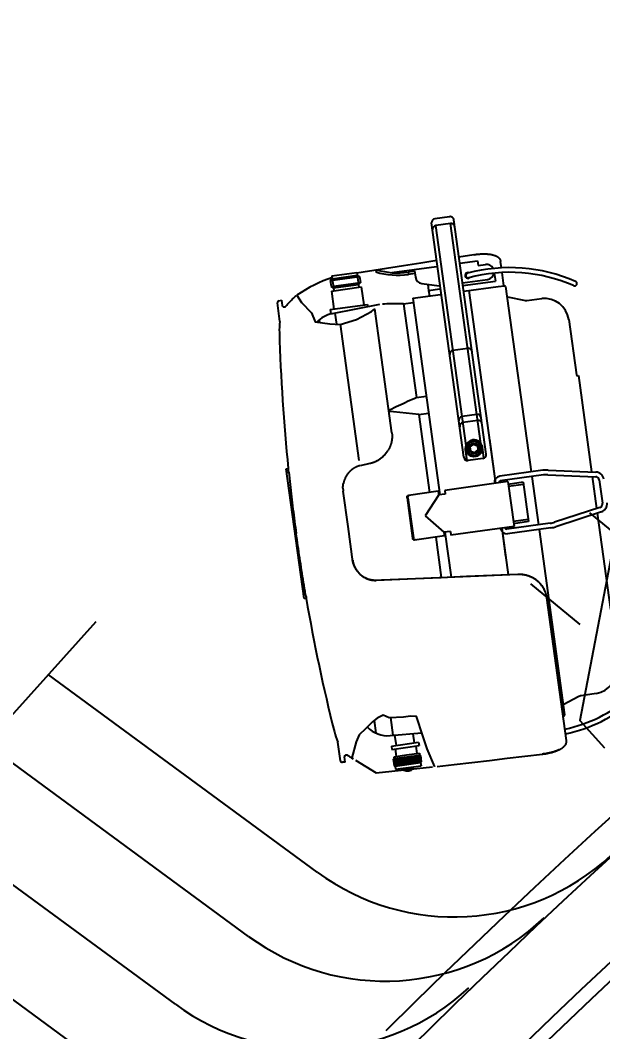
# Model space of a CAD drawing. Header units: millimetres. Extents: x -139278 to 641613, y -260926 to 217780.
# Drawn here: x 221629 to 221944, y 4696 to 5244 of the extents above; entities that cross this region are included whole.
import ezdxf

# ---------------------------------------------------------------- set-up
doc = ezdxf.new("R2010")
doc.units = ezdxf.units.MM
doc.styles.add('ISOCP', font='ISOCP', dxfattribs={"width": 0.9})
doc.dimstyles.new('M_050', dxfattribs={"dimscale": 50, "dimtxt": 2.5, "dimasz": 2, "dimexe": 2, "dimexo": 2, "dimgap": 1, "dimtad": 1, "dimlfac": 0.001, "dimzin": 1, "dimdsep": 46, "dimtxsty": 'ISOCP', "dimblk": 'OBLIQUE', "dimcen": 2.5, "dimclrd": 256, "dimclre": 256, "dimclrt": 256, "dimadec": 0, "dimazin": 0, "dimtfac": 1, "dimtmove": 2, "dimatfit": 3, "dimfxl": 0, "dimtolj": 1, "dimtzin": 0, "dimarcsym": 0})

# ---------------------------------------------------------------- blocks, each defined once
blk = doc.blocks.new('_OBLIQUE')
at = {"color": 0, "linetype": 'ByBlock'}
blk.add_line((-0.5, -0.5), (0.5, 0.5), dxfattribs=at)
blk = doc.blocks.new('*D39')
at = {"lineweight": -2}
blk.add_arc((224746.8, 1744.4), 2209.63, 120, 140, dxfattribs=at)
at = {"layer": 'Defpoints', "color": 0}
for p in [(222678.51, 5326.78), (221606.02, 4379.83), (223427.3, 3516.8), (224746.8, 1744.4), (224746.8, 1744.4)]:
    blk.add_point(p, dxfattribs=at)
at = {"lineweight": -2, "xscale": 100, "yscale": 100, "zscale": 100}
for p, rotation in [((223641.98, 3658), 29.99999999993307), ((223054.12, 3164.72), 229.9999999999433)]:
    blk.add_blockref('_OBLIQUE', p, dxfattribs=dict(at, rotation=rotation))
at = {"insert": (223254.15, 3523.26), "char_height": 125, "attachment_point": 5, "rotation": 40, "style": 'ISOCP'}
blk.add_mtext('\\A1;20°', dxfattribs=at)

msp = doc.modelspace()

# ---------------------------------------------------------------- linework, layer by layer
for p, q in [((221861.362, 5137.362), (221853.329, 5136.256)), ((221881.109, 5008.808), (221863.647, 5135.631)), ((221869.06, 5007.149), (221851.598, 5133.972)), ((221861.877, 5133.624), (221853.844, 5132.518)), ((221870.23, 5013.512), (221853.844, 5132.518)), ((221878.263, 5014.618), (221861.877, 5133.624)), ((221866.884, 5112.141), (221876.413, 5113.453)), ((221876.413, 5113.453), (221876.765, 5110.894)), ((221889.414, 5109.667), (221888.929, 5113.195)), ((221797.585, 5105.314), (221811.14, 5107.181)), ((221811.14, 5107.181), (221811.347, 5105.675)), ((221821.822, 5108.615), (221821.477, 5107.454)), ((221830.06, 5107.074), (221854.33, 5110.415)), ((221838.866, 5107.485), (221842.38, 5107.968)), ((221838.866, 5107.485), (221839.054, 5106.118)), ((221842.38, 5107.968), (221842.843, 5104.608)), ((221876.765, 5110.894), (221880.781, 5111.447)), ((221890.76, 5099.896), (221889.761, 5107.148)), ((221890.76, 5099.896), (221889.761, 5107.148)), ((221796.76, 5102.761), (221812.624, 5104.945)), ((221797.792, 5103.808), (221796.76, 5102.761)), ((221796.76, 5102.761), (221797.206, 5099.517)), ((221797.206, 5099.517), (221813.071, 5101.702)), ((221797.585, 5105.314), (221797.792, 5103.808)), ((221797.792, 5103.808), (221811.347, 5105.675)), ((221797.792, 5103.808), (221798.483, 5098.788)), ((221811.347, 5105.675), (221812.624, 5104.945)), ((221811.347, 5105.675), (221812.038, 5100.654)), ((221813.071, 5101.702), (221812.038, 5100.654)), ((221812.624, 5104.945), (221813.071, 5101.702)), ((221839.031, 5106.284), (221842.546, 5106.768)), ((221868.342, 5101.55), (221881.887, 5103.415)), ((221868.549, 5100.044), (221886.11, 5102.462)), ((221885.509, 5106.833), (221886.11, 5102.462)), ((221797.206, 5099.517), (221798.483, 5098.788)), ((221797.436, 5097.109), (221813.501, 5099.321)), ((221797.436, 5097.109), (221798.777, 5087.369)), ((221798.483, 5098.788), (221812.038, 5100.654)), ((221798.483, 5098.788), (221798.691, 5097.282)), ((221812.038, 5100.654), (221812.246, 5099.148)), ((221813.501, 5099.321), (221814.842, 5089.582)), ((221846.354, 5101.138), (221855.77, 5099.956)), ((221849.514, 5100.741), (221849.962, 5097.487)), ((221849.962, 5097.487), (221855.995, 5098.317)), ((221849.962, 5097.487), (221850.377, 5094.474)), ((221868.961, 5097.033), (221887.536, 5099.591)), ((221871.823, 5097.427), (221886.194, 4993.053)), ((221887.54, 5099.566), (221891.089, 5099.929)), ((221891.642, 5099.494), (221905.447, 4999.233)), ((221768.946, 5091.8), (221770.493, 5092.096)), ((221770.888, 5089.227), (221770.493, 5092.096)), ((221836.469, 5090.138), (221841.676, 5090.855)), ((221841.349, 5093.231), (221856.41, 5095.305)), ((221841.355, 5093.186), (221855.997, 4986.849)), ((221892.739, 5093.974), (221901.411, 5092.106)), ((221903.082, 5092.028), (221911.184, 5093)), ((221769.523, 5080.569), (221768.132, 5090.666)), ((221796.768, 5087.093), (221816.85, 5089.858)), ((221796.768, 5087.093), (221797.09, 5084.757)), ((221823.399, 5089.748), (221797.709, 5084.829)), ((221816.85, 5089.858), (221817.027, 5088.574)), ((221830.1, 5020.317), (221820.851, 5087.489)), ((221836.469, 5090.138), (221843.449, 5039.446)), ((221790.68, 5081.445), (221790.865, 5080.1)), ((221799.237, 5085.084), (221800.049, 5079.19)), ((221925.807, 5081.715), (221929.931, 5051.758)), ((221812.478, 5005.434), (221802.331, 5079.125)), ((221871.173, 5066.108), (221863.141, 5065.002)), ((221930.485, 5051.323), (221931.007, 5051.377)), ((221931.007, 5051.377), (221938.181, 4999.272)), ((221843.449, 5039.446), (221848.656, 5040.163)), ((221844.686, 5030.273), (221849.919, 5030.994)), ((221844.686, 5030.273), (221850.488, 4988.136)), ((221876.107, 5030.274), (221868.075, 5029.168)), ((221876.549, 5027.063), (221868.517, 5025.957)), ((221874.212, 5014.314), (221872.364, 5012.878)), ((221874.212, 5014.314), (221876.38, 5013.431)), ((221882.896, 5017.006), (221886.194, 4993.053)), ((221870.843, 5005.349), (221870.013, 5011.373)), ((221872.364, 5012.878), (221872.683, 5010.559)), ((221872.683, 5010.559), (221874.851, 5009.676)), ((221876.699, 5011.112), (221874.851, 5009.676)), ((221876.38, 5013.431), (221876.699, 5011.112)), ((221879.879, 5006.593), (221879.05, 5012.617)), ((221879.377, 5006.524), (221871.345, 5005.418)), ((221772.916, 5000.938), (221774.082, 5001.119)), ((221782.594, 4930.653), (221772.916, 5000.938)), ((221773.193, 4998.93), (221774.312, 4999.104)), ((221911.812, 5000.11), (221888.425, 4996.889)), ((221914.496, 4997.712), (221940.384, 4996.646)), ((221914.601, 5000.243), (221940.488, 4999.177)), ((221892.867, 4993.972), (221858.732, 4989.272)), ((221885.568, 4993.12), (221885.588, 4992.97)), ((221888.078, 4993.466), (221888.098, 4993.315)), ((221912.157, 4997.6), (221888.77, 4994.379)), ((221892.867, 4993.972), (221896.199, 4969.776)), ((221901.099, 4993.622), (221893.068, 4992.516)), ((221901.265, 4992.417), (221893.234, 4991.311)), ((221901.099, 4993.622), (221904.03, 4972.338)), ((221905.793, 4996.723), (221909.387, 4970.62)), ((221938.532, 4996.722), (221940.908, 4979.47)), ((221942.309, 4994.898), (221944.051, 4982.247)), ((221806.371, 4969.736), (221803.732, 4988.905)), ((221855.218, 4988.788), (221839.071, 4986.564)), ((221855.495, 4986.78), (221848.187, 4975.493)), ((221855.218, 4988.788), (221855.495, 4986.78)), ((221859.009, 4987.264), (221855.495, 4986.78)), ((221858.732, 4989.272), (221859.009, 4987.264)), ((221838.317, 4985.233), (221841.317, 4963.447)), ((221838.812, 4985.301), (221841.812, 4963.515)), ((221942.67, 4980.043), (221918.034, 4972.021)), ((221943.455, 4977.634), (221918.818, 4969.612)), ((221971.012, 4949.118), (221937.181, 4977.115)), ((221941.259, 4976.919), (221948.43, 4924.839)), ((221848.187, 4975.493), (221858.273, 4966.6)), ((221915.751, 4971.496), (221892.364, 4968.276)), ((221903.864, 4973.542), (221895.832, 4972.437)), ((221904.03, 4972.338), (221895.998, 4971.232)), ((221809.011, 4950.566), (221806.371, 4969.736)), ((221861.787, 4967.084), (221858.273, 4966.6)), ((221858.273, 4966.6), (221858.55, 4964.592)), ((221858.776, 4966.669), (221862.138, 4942.251)), ((221858.776, 4966.668), (221862.138, 4942.251)), ((221861.787, 4967.084), (221862.064, 4965.076)), ((221896.199, 4969.776), (221862.064, 4965.076)), ((221888.92, 4968.774), (221888.941, 4968.623)), ((221889.526, 4968.857), (221893.013, 4943.531)), ((221889.526, 4968.857), (221891.642, 4953.489)), ((221891.43, 4969.119), (221891.451, 4968.969)), ((221916.097, 4968.987), (221892.71, 4965.766)), ((221909.733, 4968.11), (221923.003, 4871.735)), ((221858.55, 4964.592), (221842.402, 4962.369)), ((221853.819, 4963.941), (221856.836, 4942.031)), ((221853.819, 4963.94), (221856.836, 4942.031)), ((221898.259, 4943.749), (221821.603, 4940.57)), ((221931.894, 4916.589), (221905.303, 4938.595)), ((221783.442, 4932.796), (221782.317, 4932.661)), ((221783.765, 4930.793), (221782.594, 4930.653)), ((221924.628, 4853.926), (221913.993, 4931.164)), ((221502.853, 4732.597), (221670.147, 4918.373)), ((221930.946, 4877.603), (221923.102, 4873.46)), ((221940.598, 4879.383), (221932.534, 4878.129)), ((221923.122, 4867.281), (221922.797, 4867.224)), ((221923.003, 4871.735), (221923.538, 4867.849)), ((221820.517, 4864.752), (221821.461, 4857.896)), ((221829.365, 4866.275), (221830.677, 4856.75)), ((221829.143, 4856.538), (221846.375, 4857.997)), ((221831.606, 4856.746), (221832.364, 4851.242)), ((221841.415, 4857.577), (221842.103, 4852.583)), ((221802.238, 4842.971), (221800.848, 4853.067)), ((221829.904, 4850.903), (221844.563, 4852.922)), ((221829.904, 4850.903), (221830.152, 4849.096)), ((221830.152, 4849.096), (221837.482, 4850.105)), ((221837.482, 4850.105), (221844.812, 4851.114)), ((221843.105, 4850.879), (221843.663, 4846.828)), ((221844.563, 4852.922), (221844.812, 4851.114)), ((221804.897, 4842.232), (221804.502, 4845.101)), ((221830.88, 4843.808), (221845.54, 4845.827)), ((221831.112, 4845.1), (221838.04, 4846.053)), ((221831.112, 4845.1), (221831.25, 4844.095)), ((221831.25, 4844.095), (221845.106, 4846.003)), ((221831.859, 4849.331), (221832.417, 4845.279)), ((221835.399, 4844.43), (221835.888, 4840.878)), ((221836.001, 4844.513), (221836.49, 4840.961)), ((221836.604, 4844.596), (221837.093, 4841.044)), ((221837.206, 4844.679), (221837.695, 4841.127)), ((221837.809, 4844.762), (221838.298, 4841.21)), ((221838.04, 4846.053), (221844.968, 4847.007)), ((221838.612, 4844.873), (221839.101, 4841.32)), ((221839.214, 4844.956), (221839.703, 4841.403)), ((221839.817, 4845.039), (221840.306, 4841.486)), ((221840.419, 4845.122), (221840.908, 4841.569)), ((221841.022, 4845.205), (221841.511, 4841.652)), ((221841.624, 4845.288), (221842.113, 4841.735)), ((221842.226, 4845.371), (221842.716, 4841.818)), ((221842.829, 4845.453), (221843.318, 4841.901)), ((221843.431, 4845.536), (221843.921, 4841.984)), ((221844.034, 4845.619), (221844.523, 4842.067)), ((221844.636, 4845.702), (221845.125, 4842.15)), ((221844.968, 4847.007), (221845.106, 4846.003)), ((221845.106, 4846.003), (221845.54, 4845.827)), ((221845.239, 4845.785), (221845.728, 4842.233)), ((221845.54, 4845.827), (221846.029, 4842.274)), ((221804.897, 4842.232), (221803.327, 4842.099)), ((221831.25, 4844.095), (221830.88, 4843.808)), ((221830.88, 4843.808), (221831.37, 4840.256)), ((221831.182, 4843.85), (221831.671, 4840.297)), ((221831.37, 4840.256), (221846.029, 4842.274)), ((221831.37, 4840.256), (221831.803, 4840.079)), ((221831.784, 4843.933), (221832.273, 4840.38)), ((221831.803, 4840.079), (221845.659, 4841.987)), ((221831.803, 4840.079), (221832.045, 4838.322)), ((221832.045, 4838.322), (221845.901, 4840.23)), ((221832.387, 4844.016), (221832.876, 4840.463)), ((221832.989, 4844.099), (221833.478, 4840.546)), ((221833.591, 4844.182), (221834.081, 4840.629)), ((221834.194, 4844.265), (221834.683, 4840.712)), ((221834.796, 4844.347), (221835.286, 4840.795)), ((221836.463, 4838.93), (221836.615, 4837.826)), ((221836.546, 4838.328), (221841.566, 4839.019)), ((221841.483, 4839.622), (221841.635, 4838.517)), ((221846.029, 4842.274), (221845.659, 4841.987)), ((221845.659, 4841.987), (221845.901, 4840.23)), ((221836.615, 4837.826), (221841.635, 4838.517))]:
    msp.add_line(p, q)
at = {"ltscale": 4}
for p, q in [((221789.742, 4782.659), (221644.171, 4889.527)), ((221752.577, 4747.916), (221610.544, 4852.186)), ((221712.993, 4711.13), (221574.848, 4812.546)), ((221675.828, 4676.386), (221541.222, 4775.205))]:
    msp.add_line(p, q, dxfattribs=at)
for points in [[(221854.398, 5113.636), (221845.8, 5112.28), (221836.321, 5110.781), (221811.193, 5106.794)], [(221874.426, 5116.781), (221866.415, 5115.526)], [(221874.426, 5116.781), (221874.94, 5116.859), (221875.453, 5116.929), (221875.964, 5116.992), (221876.473, 5117.049), (221876.978, 5117.098), (221877.48, 5117.14), (221877.978, 5117.175), (221878.471, 5117.202), (221878.959, 5117.222), (221879.441, 5117.234), (221879.916, 5117.238), (221880.385, 5117.235), (221880.616, 5117.23), (221880.845, 5117.223), (221881.072, 5117.215), (221881.298, 5117.204), (221881.521, 5117.192), (221881.741, 5117.177), (221881.96, 5117.16), (221882.176, 5117.142), (221882.389, 5117.121), (221882.601, 5117.099), (221882.809, 5117.074), (221883.015, 5117.047), (221883.218, 5117.019), (221883.419, 5116.988), (221883.617, 5116.955), (221883.812, 5116.92), (221884.035, 5116.877), (221884.253, 5116.831), (221884.468, 5116.783), (221884.679, 5116.731), (221884.885, 5116.677), (221885.087, 5116.621), (221885.284, 5116.561), (221885.477, 5116.499), (221885.665, 5116.434), (221885.849, 5116.366), (221886.028, 5116.296), (221886.202, 5116.223), (221886.372, 5116.147), (221886.536, 5116.069), (221886.695, 5115.988), (221886.85, 5115.904), (221886.999, 5115.818), (221887.143, 5115.729), (221887.282, 5115.638), (221887.416, 5115.544), (221887.544, 5115.448), (221887.667, 5115.35), (221887.784, 5115.248), (221887.897, 5115.145), (221888.003, 5115.039), (221888.104, 5114.931), (221888.2, 5114.82), (221888.29, 5114.708), (221888.375, 5114.593), (221888.453, 5114.476), (221888.527, 5114.356), (221888.594, 5114.235), (221888.656, 5114.112), (221888.712, 5113.986), (221888.763, 5113.859), (221888.807, 5113.73), (221888.846, 5113.599), (221888.879, 5113.466), (221888.907, 5113.331), (221888.929, 5113.195)], [(221772.606, 5088.791), (221773.179, 5089.442), (221773.655, 5089.977), (221773.993, 5090.352), (221774.349, 5090.74), (221774.722, 5091.139), (221775.111, 5091.548), (221775.517, 5091.965), (221775.939, 5092.391), (221776.377, 5092.823), (221776.831, 5093.261), (221777.301, 5093.705), (221777.787, 5094.153), (221778.287, 5094.605), (221778.672, 5094.946)], [(221778.672, 5094.946), (221781.245, 5090.961), (221786.58, 5085.37), (221788.672, 5080.386), (221796.54, 5079.361), (221802.197, 5079.085), (221810.969, 5081.699), (221819.158, 5085.989), (221820.851, 5087.489)], [(221771.041, 5088.893), (221770.994, 5088.958), (221770.955, 5089.024), (221770.939, 5089.057), (221770.924, 5089.09), (221770.912, 5089.124), (221770.902, 5089.158), (221770.894, 5089.192), (221770.888, 5089.227)], [(221771.041, 5088.893), (221771.083, 5088.844), (221771.13, 5088.796), (221771.182, 5088.75), (221771.239, 5088.706), (221771.3, 5088.664), (221771.366, 5088.626), (221771.436, 5088.591), (221771.51, 5088.56), (221771.588, 5088.533), (221771.67, 5088.511), (221771.756, 5088.495), (221771.845, 5088.486), (221771.937, 5088.484), (221771.984, 5088.487), (221772.031, 5088.491), (221772.079, 5088.498), (221772.128, 5088.508), (221772.176, 5088.52), (221772.225, 5088.535), (221772.274, 5088.554), (221772.323, 5088.576), (221772.371, 5088.601), (221772.42, 5088.63), (221772.468, 5088.664), (221772.515, 5088.702), (221772.561, 5088.744), (221772.606, 5088.791)], [(221836.468, 5090.145), (221835.343, 5090.161), (221834.219, 5090.173), (221833.097, 5090.181), (221831.977, 5090.183), (221830.857, 5090.179), (221829.685, 5090.168), (221828.513, 5090.15), (221827.342, 5090.125), (221826.173, 5090.094), (221825.005, 5090.055)], [(221843.449, 5039.443), (221843.319, 5039.389), (221842.07, 5038.835), (221840.647, 5038.197), (221839.821, 5037.825), (221838.597, 5037.269), (221837.373, 5036.709), (221836.151, 5036.146), (221834.928, 5035.579), (221833.707, 5035.009), (221832.486, 5034.435), (221831.266, 5033.858), (221830.046, 5033.278), (221828.827, 5032.695), (221828.422, 5032.501)], [(221844.686, 5030.273), (221837.853, 5031.016), (221834.437, 5031.384), (221831.022, 5031.749), (221828.489, 5032.017)], [(221830.099, 5020.317), (221830.128, 5020.078), (221830.152, 5019.838), (221830.173, 5019.598), (221830.189, 5019.358), (221830.201, 5019.117), (221830.208, 5018.875), (221830.212, 5018.633), (221830.211, 5018.391), (221830.207, 5018.148), (221830.198, 5017.906), (221830.184, 5017.663), (221830.167, 5017.42), (221830.145, 5017.178), (221830.12, 5016.935), (221830.09, 5016.693), (221830.056, 5016.451), (221830.017, 5016.21), (221829.975, 5015.968), (221829.928, 5015.728), (221829.877, 5015.488), (221829.822, 5015.248), (221829.763, 5015.009), (221829.7, 5014.771), (221829.633, 5014.534), (221829.562, 5014.298), (221829.486, 5014.063), (221829.407, 5013.828), (221829.323, 5013.595), (221829.236, 5013.363), (221829.144, 5013.133), (221829.049, 5012.904), (221828.95, 5012.676), (221828.847, 5012.449), (221828.74, 5012.224), (221828.629, 5012.001), (221828.514, 5011.78), (221828.396, 5011.56), (221828.274, 5011.342), (221828.148, 5011.125), (221828.019, 5010.911)], [(221818.345, 5003.945), (221818.643, 5004.019), (221818.939, 5004.099), (221819.234, 5004.185), (221819.527, 5004.276), (221819.819, 5004.373), (221820.108, 5004.475), (221820.395, 5004.584), (221820.68, 5004.698), (221820.963, 5004.817), (221821.244, 5004.942), (221821.522, 5005.072), (221821.797, 5005.208), (221822.07, 5005.349), (221822.339, 5005.496), (221822.606, 5005.647), (221822.87, 5005.804), (221823.13, 5005.966), (221823.388, 5006.133), (221823.641, 5006.305), (221823.892, 5006.481), (221824.138, 5006.663), (221824.381, 5006.849), (221824.621, 5007.04), (221824.856, 5007.236), (221825.087, 5007.436), (221825.315, 5007.64), (221825.538, 5007.849), (221825.756, 5008.062), (221825.971, 5008.279), (221826.181, 5008.5), (221826.386, 5008.725), (221826.587, 5008.954), (221826.783, 5009.187), (221826.975, 5009.423), (221827.161, 5009.663), (221827.343, 5009.906), (221827.519, 5010.153), (221827.691, 5010.402), (221827.857, 5010.655), (221828.018, 5010.911)], [(221813.041, 5002.686), (221818.345, 5003.945)], [(221774.312, 4999.104), (221774.23, 4999.876), (221774.158, 5000.53), (221774.114, 5000.9), (221774.092, 5001.064), (221774.084, 5001.113), (221774.082, 5001.119)], [(221774.312, 4999.104), (221774.487, 4997.44), (221774.664, 4995.775), (221774.845, 4994.111), (221775.028, 4992.448), (221775.214, 4990.784), (221775.402, 4989.121), (221775.593, 4987.459), (221775.787, 4985.796), (221775.984, 4984.134), (221776.184, 4982.473), (221776.386, 4980.811), (221776.591, 4979.15), (221776.799, 4977.489), (221777.009, 4975.829), (221777.222, 4974.169), (221777.438, 4972.509), (221777.657, 4970.85), (221777.878, 4969.191), (221778.103, 4967.533), (221778.33, 4965.874)], [(221812.784, 5002.622), (221812.616, 5002.577), (221812.449, 5002.529), (221812.282, 5002.479), (221812.117, 5002.427), (221811.952, 5002.372), (221811.787, 5002.315), (221811.624, 5002.255), (221811.462, 5002.193), (221811.3, 5002.128), (221811.14, 5002.061), (221810.981, 5001.992), (221810.822, 5001.92), (221810.665, 5001.846), (221810.509, 5001.77), (221810.353, 5001.691), (221810.2, 5001.611), (221810.047, 5001.528), (221809.895, 5001.442), (221809.745, 5001.355), (221809.596, 5001.265), (221809.448, 5001.174), (221809.302, 5001.08), (221809.157, 5000.984), (221809.014, 5000.886), (221808.872, 5000.786), (221808.731, 5000.684), (221808.592, 5000.58), (221808.454, 5000.474), (221808.318, 5000.366), (221808.183, 5000.256), (221808.05, 5000.144), (221807.919, 5000.031), (221807.789, 4999.915), (221807.66, 4999.798), (221807.534, 4999.678), (221807.409, 4999.557), (221807.286, 4999.435), (221807.164, 4999.31), (221807.045, 4999.184), (221806.927, 4999.056), (221806.811, 4998.927), (221806.696, 4998.796), (221806.584, 4998.663), (221806.473, 4998.529), (221806.364, 4998.393), (221806.257, 4998.256), (221806.152, 4998.117), (221806.049, 4997.977), (221805.948, 4997.836), (221805.849, 4997.693), (221805.751, 4997.548), (221805.656, 4997.403), (221805.563, 4997.256), (221805.472, 4997.108), (221805.382, 4996.958), (221805.295, 4996.808), (221805.21, 4996.656), (221805.127, 4996.503), (221805.046, 4996.349), (221804.967, 4996.193), (221804.89, 4996.037), (221804.816, 4995.88), (221804.743, 4995.722), (221804.673, 4995.562), (221804.605, 4995.402), (221804.539, 4995.241), (221804.475, 4995.079), (221804.413, 4994.916), (221804.354, 4994.753), (221804.297, 4994.588), (221804.242, 4994.423), (221804.189, 4994.257), (221804.139, 4994.09), (221804.091, 4993.923), (221804.045, 4993.755), (221804.001, 4993.587), (221803.96, 4993.418), (221803.921, 4993.248), (221803.884, 4993.078), (221803.85, 4992.908)], [(221803.62, 4990.496), (221803.621, 4990.738), (221803.628, 4990.98), (221803.639, 4991.222), (221803.655, 4991.463), (221803.676, 4991.705), (221803.701, 4991.946), (221803.732, 4992.187), (221803.767, 4992.428), (221803.806, 4992.668), (221803.85, 4992.908)], [(221803.62, 4990.496), (221803.621, 4990.337), (221803.625, 4990.177), (221803.631, 4990.018), (221803.639, 4989.858), (221803.649, 4989.699), (221803.661, 4989.54), (221803.676, 4989.381), (221803.692, 4989.222), (221803.711, 4989.063), (221803.732, 4988.905)], [(221838.317, 4985.233), (221838.31, 4985.292), (221838.305, 4985.352), (221838.302, 4985.411), (221838.302, 4985.47), (221838.304, 4985.53), (221838.308, 4985.588), (221838.315, 4985.646), (221838.323, 4985.704), (221838.334, 4985.76), (221838.347, 4985.816), (221838.362, 4985.87), (221838.38, 4985.924), (221838.399, 4985.976), (221838.42, 4986.026), (221838.444, 4986.075), (221838.469, 4986.122), (221838.496, 4986.167), (221838.525, 4986.211), (221838.555, 4986.252), (221838.588, 4986.291), (221838.621, 4986.328), (221838.657, 4986.362), (221838.693, 4986.395), (221838.731, 4986.424), (221838.77, 4986.451), (221838.811, 4986.476), (221838.852, 4986.498), (221838.894, 4986.517), (221838.937, 4986.533), (221838.981, 4986.546), (221839.026, 4986.557), (221839.071, 4986.564)], [(221838.812, 4985.301), (221838.805, 4985.36), (221838.8, 4985.42), (221838.798, 4985.479), (221838.797, 4985.539), (221838.799, 4985.598), (221838.803, 4985.656), (221838.81, 4985.714), (221838.819, 4985.772), (221838.829, 4985.828), (221838.842, 4985.884), (221838.858, 4985.939), (221838.875, 4985.992), (221838.894, 4986.044), (221838.916, 4986.094), (221838.939, 4986.143), (221838.964, 4986.19), (221838.991, 4986.235), (221839.02, 4986.279), (221839.051, 4986.32), (221839.083, 4986.359), (221839.117, 4986.396), (221839.152, 4986.431), (221839.189, 4986.463), (221839.227, 4986.492), (221839.266, 4986.52), (221839.306, 4986.544), (221839.347, 4986.566), (221839.39, 4986.585), (221839.433, 4986.601), (221839.476, 4986.614), (221839.521, 4986.625), (221839.566, 4986.633)], [(221964.972, 4970.744), (221949.652, 4957.889), (221931.768, 4864.749), (221945.165, 4849.899)], [(221783.442, 4932.796), (221783.161, 4934.445), (221782.882, 4936.096), (221782.606, 4937.746), (221782.332, 4939.398), (221782.062, 4941.049), (221781.794, 4942.701), (221781.528, 4944.354), (221781.266, 4946.007), (221781.006, 4947.66), (221780.749, 4949.314), (221780.495, 4950.968), (221780.243, 4952.623), (221779.995, 4954.278), (221779.749, 4955.933), (221779.505, 4957.589), (221779.265, 4959.246), (221779.027, 4960.902), (221778.792, 4962.559), (221778.559, 4964.217), (221778.33, 4965.874)], [(221842.402, 4962.369), (221842.357, 4962.364), (221842.311, 4962.362), (221842.265, 4962.363), (221842.219, 4962.367), (221842.174, 4962.374), (221842.128, 4962.384), (221842.083, 4962.396), (221842.038, 4962.412), (221841.993, 4962.43), (221841.949, 4962.451), (221841.906, 4962.475), (221841.863, 4962.501), (221841.822, 4962.53), (221841.781, 4962.562), (221841.741, 4962.596), (221841.703, 4962.632), (221841.666, 4962.671), (221841.631, 4962.711), (221841.596, 4962.754), (221841.564, 4962.799), (221841.533, 4962.846), (221841.503, 4962.894), (221841.476, 4962.944), (221841.45, 4962.995), (221841.426, 4963.048), (221841.404, 4963.103), (221841.384, 4963.158), (221841.367, 4963.214), (221841.351, 4963.271), (221841.337, 4963.329), (221841.326, 4963.388), (221841.317, 4963.447)], [(221842.897, 4962.437), (221842.852, 4962.432), (221842.806, 4962.43), (221842.761, 4962.431), (221842.715, 4962.435), (221842.669, 4962.442), (221842.623, 4962.452), (221842.578, 4962.465), (221842.533, 4962.48), (221842.488, 4962.498), (221842.444, 4962.519), (221842.401, 4962.543), (221842.358, 4962.57), (221842.317, 4962.599), (221842.276, 4962.63), (221842.237, 4962.664), (221842.198, 4962.7), (221842.161, 4962.739), (221842.126, 4962.78), (221842.092, 4962.822), (221842.059, 4962.867), (221842.028, 4962.914), (221841.999, 4962.962), (221841.971, 4963.012), (221841.945, 4963.064), (221841.921, 4963.117), (221841.9, 4963.171), (221841.88, 4963.226), (221841.862, 4963.282), (221841.846, 4963.34), (221841.832, 4963.398), (221841.821, 4963.456), (221841.812, 4963.515)], [(221821.598, 4940.546), (221821.38, 4940.539), (221821.163, 4940.536), (221820.946, 4940.538), (221820.729, 4940.544), (221820.512, 4940.553), (221820.295, 4940.567), (221820.079, 4940.585), (221819.863, 4940.607), (221819.648, 4940.633), (221819.433, 4940.663), (221819.219, 4940.697), (221819.005, 4940.735), (221818.792, 4940.777), (221818.58, 4940.822), (221818.369, 4940.872), (221818.159, 4940.925), (221817.95, 4940.983), (221817.742, 4941.044), (221817.535, 4941.109), (221817.33, 4941.177), (221817.125, 4941.249), (221816.922, 4941.325), (221816.72, 4941.405), (221816.52, 4941.488), (221816.321, 4941.575), (221816.124, 4941.665), (221815.929, 4941.759), (221815.735, 4941.856), (221815.543, 4941.956), (221815.352, 4942.06), (221815.164, 4942.167), (221814.977, 4942.278), (221814.793, 4942.391), (221814.61, 4942.508), (221814.429, 4942.628), (221814.251, 4942.751), (221814.074, 4942.877), (221813.9, 4943.006), (221813.728, 4943.138), (221813.558, 4943.272), (221813.372, 4943.426), (221813.189, 4943.582), (221813.009, 4943.742), (221812.831, 4943.906), (221812.657, 4944.073), (221812.486, 4944.243), (221812.318, 4944.416), (221812.153, 4944.593), (221811.991, 4944.772), (221811.833, 4944.954), (221811.678, 4945.14), (221811.526, 4945.328), (221811.378, 4945.519), (221811.234, 4945.713), (221811.093, 4945.91), (221810.956, 4946.109), (221810.822, 4946.31), (221810.692, 4946.514), (221810.566, 4946.721), (221810.444, 4946.93), (221810.326, 4947.141), (221810.212, 4947.354), (221810.102, 4947.569), (221809.995, 4947.786), (221809.893, 4948.005), (221809.796, 4948.226), (221809.702, 4948.449), (221809.612, 4948.673), (221809.527, 4948.899), (221809.447, 4949.126), (221809.37, 4949.355), (221809.298, 4949.585), (221809.231, 4949.816), (221809.168, 4950.049), (221809.109, 4950.282), (221809.056, 4950.517), (221809.007, 4950.752), (221808.962, 4950.988), (221808.922, 4951.225), (221808.887, 4951.462)], [(221808.887, 4951.462), (221808.929, 4951.182), (221808.978, 4950.903), (221809.033, 4950.624), (221809.095, 4950.346), (221809.163, 4950.069), (221809.238, 4949.794), (221809.319, 4949.519), (221809.407, 4949.247), (221809.501, 4948.976), (221809.601, 4948.706), (221809.708, 4948.439), (221809.821, 4948.174), (221809.94, 4947.912), (221810.065, 4947.651), (221810.196, 4947.394), (221810.333, 4947.139), (221810.476, 4946.887), (221810.624, 4946.638), (221810.778, 4946.393), (221810.938, 4946.151), (221811.103, 4945.912), (221811.274, 4945.677), (221811.45, 4945.446), (221811.63, 4945.219), (221811.817, 4944.995), (221812.007, 4944.776), (221812.203, 4944.562), (221812.404, 4944.352), (221812.609, 4944.146), (221812.818, 4943.945), (221813.032, 4943.749), (221813.251, 4943.558), (221813.473, 4943.372), (221813.699, 4943.191), (221813.929, 4943.015), (221814.163, 4942.845), (221814.4, 4942.68), (221814.641, 4942.521), (221814.885, 4942.367), (221815.132, 4942.219), (221815.382, 4942.077), (221815.635, 4941.941), (221815.891, 4941.811), (221816.149, 4941.687), (221816.41, 4941.569), (221816.672, 4941.458), (221816.937, 4941.352), (221817.204, 4941.253), (221817.473, 4941.161), (221817.743, 4941.075), (221818.015, 4940.995), (221818.287, 4940.922), (221818.561, 4940.856), (221818.836, 4940.796), (221819.112, 4940.743), (221819.389, 4940.696), (221819.665, 4940.657), (221819.943, 4940.624), (221820.22, 4940.598), (221820.497, 4940.579), (221820.774, 4940.566), (221821.051, 4940.56), (221821.327, 4940.562), (221821.603, 4940.57)], [(221898.254, 4943.725), (221884.396, 4943.145), (221870.539, 4942.568), (221856.681, 4941.992), (221842.824, 4941.419), (221824.546, 4940.667), (221821.6, 4940.546)], [(221913.993, 4931.164), (221913.958, 4931.399), (221913.92, 4931.634), (221913.877, 4931.868), (221913.83, 4932.102), (221913.779, 4932.335), (221913.723, 4932.568), (221913.664, 4932.8), (221913.601, 4933.031), (221913.533, 4933.261), (221913.462, 4933.49), (221913.386, 4933.718), (221913.306, 4933.945), (221913.222, 4934.171), (221913.135, 4934.396), (221913.043, 4934.619), (221912.947, 4934.841), (221912.848, 4935.062), (221912.744, 4935.281), (221912.637, 4935.499), (221912.526, 4935.715), (221912.411, 4935.929), (221912.292, 4936.142), (221912.169, 4936.352), (221912.043, 4936.561), (221911.913, 4936.768), (221911.779, 4936.973), (221911.642, 4937.176), (221911.501, 4937.377), (221911.356, 4937.576), (221911.208, 4937.772), (221911.057, 4937.966), (221910.902, 4938.158), (221910.744, 4938.347), (221910.582, 4938.534), (221910.418, 4938.719), (221910.249, 4938.901), (221910.078, 4939.08), (221909.904, 4939.256), (221909.726, 4939.43), (221909.545, 4939.601), (221909.321, 4939.806), (221909.092, 4940.006), (221908.859, 4940.202), (221908.622, 4940.394), (221908.381, 4940.581), (221908.135, 4940.763), (221907.886, 4940.94), (221907.633, 4941.113), (221907.377, 4941.28), (221907.117, 4941.443), (221906.853, 4941.601), (221906.587, 4941.753), (221906.316, 4941.9), (221906.043, 4942.042), (221905.767, 4942.179), (221905.488, 4942.31), (221905.207, 4942.436), (221904.922, 4942.556), (221904.635, 4942.671), (221904.346, 4942.78), (221904.055, 4942.883), (221903.761, 4942.981), (221903.465, 4943.073), (221903.168, 4943.159), (221902.868, 4943.239), (221902.568, 4943.314), (221902.265, 4943.382), (221901.961, 4943.445), (221901.656, 4943.501), (221901.35, 4943.552), (221901.043, 4943.597), (221900.735, 4943.635), (221900.426, 4943.668), (221900.116, 4943.694), (221899.806, 4943.714), (221899.496, 4943.729), (221899.186, 4943.737), (221898.875, 4943.739), (221898.565, 4943.735), (221898.254, 4943.725)], [(221913.993, 4931.164), (221913.969, 4931.329), (221913.943, 4931.494), (221913.915, 4931.659), (221913.885, 4931.823), (221913.854, 4931.987), (221913.82, 4932.151), (221913.784, 4932.314), (221913.746, 4932.477), (221913.706, 4932.64), (221913.664, 4932.802), (221913.62, 4932.964), (221913.574, 4933.125), (221913.526, 4933.286), (221913.476, 4933.447), (221913.424, 4933.606), (221913.37, 4933.766), (221913.314, 4933.924), (221913.257, 4934.083), (221913.197, 4934.24), (221913.135, 4934.397), (221913.072, 4934.553), (221913.006, 4934.709), (221912.939, 4934.863), (221912.869, 4935.017), (221912.725, 4935.323), (221912.574, 4935.626), (221912.415, 4935.926), (221912.248, 4936.221), (221912.075, 4936.514), (221911.894, 4936.802), (221911.706, 4937.087), (221911.512, 4937.367), (221911.31, 4937.643), (221911.102, 4937.915), (221910.888, 4938.182), (221910.666, 4938.444), (221910.439, 4938.701), (221910.205, 4938.954), (221909.966, 4939.201), (221909.72, 4939.443), (221909.469, 4939.68), (221909.212, 4939.911), (221908.949, 4940.136), (221908.681, 4940.355), (221908.408, 4940.569), (221908.129, 4940.776), (221907.846, 4940.977), (221907.558, 4941.172), (221907.265, 4941.361), (221906.968, 4941.543), (221906.667, 4941.719), (221906.361, 4941.888), (221906.052, 4942.05), (221905.739, 4942.205), (221905.422, 4942.353), (221905.102, 4942.494), (221904.778, 4942.628), (221904.451, 4942.755), (221904.122, 4942.875), (221903.79, 4942.987), (221903.455, 4943.092), (221903.118, 4943.189), (221902.779, 4943.279), (221902.437, 4943.362), (221902.094, 4943.436), (221901.75, 4943.504), (221901.404, 4943.563), (221901.057, 4943.615), (221900.709, 4943.659), (221900.359, 4943.695), (221900.01, 4943.723), (221899.66, 4943.744), (221899.309, 4943.757), (221898.959, 4943.762), (221898.609, 4943.759), (221898.259, 4943.749)], [(221783.442, 4932.796), (221783.572, 4932.03), (221783.679, 4931.381), (221783.737, 4931.012), (221783.76, 4930.849), (221783.766, 4930.8), (221783.765, 4930.793)], [(221853.324, 4839.701), (221849.277, 4849.398), (221846.901, 4856.451), (221843.36, 4866.858), (221840.163, 4867.121), (221836.372, 4866.599), (221828.694, 4866.244), (221825.354, 4867.542), (221822.05, 4866.032), (221819.53, 4863.928), (221815.821, 4860.255), (221812.409, 4856.973), (221810.816, 4853.239), (221808.441, 4844.46)], [(221911.634, 4846.554), (221912.15, 4846.619), (221912.662, 4846.689), (221913.172, 4846.767), (221913.677, 4846.85), (221914.177, 4846.939), (221914.672, 4847.034), (221915.16, 4847.135), (221915.643, 4847.242), (221916.117, 4847.355), (221916.585, 4847.474), (221917.043, 4847.598), (221917.493, 4847.728), (221917.715, 4847.795), (221917.934, 4847.863), (221918.15, 4847.933), (221918.364, 4848.004), (221918.575, 4848.076), (221918.784, 4848.15), (221918.99, 4848.225), (221919.193, 4848.301), (221919.393, 4848.379), (221919.59, 4848.458), (221919.784, 4848.538), (221919.975, 4848.619), (221920.163, 4848.702), (221920.348, 4848.786), (221920.53, 4848.871), (221920.708, 4848.957), (221920.911, 4849.059), (221921.109, 4849.162), (221921.303, 4849.267), (221921.492, 4849.373), (221921.675, 4849.481), (221921.854, 4849.59), (221922.028, 4849.701), (221922.197, 4849.813), (221922.361, 4849.926), (221922.52, 4850.041), (221922.673, 4850.157), (221922.821, 4850.274), (221922.964, 4850.393), (221923.101, 4850.513), (221923.232, 4850.634), (221923.358, 4850.756), (221923.479, 4850.879), (221923.594, 4851.004), (221923.703, 4851.129), (221923.806, 4851.255), (221923.903, 4851.383), (221923.995, 4851.511), (221924.081, 4851.64), (221924.161, 4851.77), (221924.235, 4851.901), (221924.303, 4852.032), (221924.365, 4852.165), (221924.422, 4852.298), (221924.472, 4852.431), (221924.516, 4852.565), (221924.554, 4852.7), (221924.587, 4852.835), (221924.613, 4852.97), (221924.633, 4853.106), (221924.647, 4853.242), (221924.655, 4853.379), (221924.657, 4853.515), (221924.653, 4853.652), (221924.644, 4853.789), (221924.628, 4853.926)], [(221804.559, 4845.464), (221804.531, 4845.389), (221804.511, 4845.315), (221804.505, 4845.278), (221804.5, 4845.242), (221804.498, 4845.206), (221804.497, 4845.171), (221804.499, 4845.136), (221804.502, 4845.101)], [(221804.559, 4845.464), (221804.586, 4845.523), (221804.619, 4845.581), (221804.656, 4845.64), (221804.699, 4845.698), (221804.747, 4845.754), (221804.799, 4845.809), (221804.857, 4845.862), (221804.92, 4845.912), (221804.989, 4845.959), (221805.062, 4846.002), (221805.14, 4846.04), (221805.223, 4846.073), (221805.311, 4846.099), (221805.357, 4846.11), (221805.404, 4846.118), (221805.452, 4846.125), (221805.501, 4846.129), (221805.551, 4846.13), (221805.603, 4846.128), (221805.655, 4846.124), (221805.707, 4846.116), (221805.761, 4846.105), (221805.816, 4846.089), (221805.871, 4846.07), (221805.926, 4846.046), (221805.982, 4846.018), (221806.039, 4845.985)], [(221806.039, 4845.985), (221806.766, 4845.513), (221807.368, 4845.127), (221807.796, 4844.857), (221808.243, 4844.58), (221809.106, 4844.056)], [(221854.608, 4839.85), (221863.823, 4840.923), (221873.325, 4842.033), (221882.857, 4843.151), (221892.419, 4844.278), (221902.012, 4845.412), (221911.634, 4846.554)], [(221920.708, 4848.957), (221920.53, 4848.871), (221920.348, 4848.786), (221920.163, 4848.702), (221919.975, 4848.619), (221919.784, 4848.538), (221919.59, 4848.458), (221919.393, 4848.379), (221919.193, 4848.301), (221918.99, 4848.225), (221918.784, 4848.15), (221918.575, 4848.076), (221918.364, 4848.004), (221918.15, 4847.933), (221917.934, 4847.863), (221917.715, 4847.795), (221917.269, 4847.662), (221916.815, 4847.535), (221916.352, 4847.414), (221915.881, 4847.298), (221915.402, 4847.188), (221914.917, 4847.084), (221914.425, 4846.986), (221914.177, 4846.939), (221913.677, 4846.85), (221913.172, 4846.767), (221912.662, 4846.689), (221912.15, 4846.619), (221911.634, 4846.554)], [(221810.4, 4843.27), (221821.679, 4836.418)], [(221821.568, 4836.427), (221852.074, 4839.585)]]:
    msp.add_lwpolyline(points)
for centre, radius in [((224746.801, 1744.398), 4048.5), ((224746.801, 1744.398), 4030.5), ((221874.532, 5011.995), 4.51), ((221874.532, 5011.995), 4.308), ((221874.532, 5011.995), 3.801), ((221874.532, 5011.995), 2.787), ((221874.532, 5011.995), 2.787)]:
    msp.add_circle(centre, radius)
for centre, radius, start, end in [((224746.801, 1744.398), 4152.5, 115, 134.683215), ((224746.801, 1744.398), 4095, 115, 134.643364), ((224746.801, 1744.398), 4087.5, 115, 134.638084), ((221853.606, 5134.248), 2.027, 97.83983, 187.83983), ((221861.638, 5135.354), 2.027, 7.83983, 97.83983), ((221854.121, 5130.51), 2.027, 97.83983, 187.83983), ((221862.153, 5131.616), 2.027, 7.83983, 97.83983), ((221833.359, 5147.481), 41.753, 253.46735, 277.83983), ((221833.359, 5147.481), 40.542, 253.46735, 277.83983), ((221893.945, 5021.102), 88.679, 66.39386, 104.97166), ((221893.945, 5021.102), 86.146, 66.39386, 104.97166), ((221881.334, 5107.431), 4.054, 27.77857, 97.83983), ((221823.395, 5028.488), 80.105, 108.43979, 123.93855), ((221846.859, 5105.161), 4.054, 187.83983, 262.83983), ((221871.363, 5105.547), 1.571, 68.41902, 320.91545), ((221871.363, 5105.547), 1.267, 104.97166, 284.97166), ((221881.334, 5107.431), 4.054, 277.83983, 351.27814), ((221928.95, 5101.2), 1.267, 246.39386, 66.39386), ((221891.14, 5099.425), 0.507, 7.83983, 95.83983), ((221769.137, 5090.804), 1.014, 100.83983, 187.83983), ((221892.846, 5094.47), 0.507, 187.83983, 257.83983), ((221902.479, 5097.06), 5.068, 257.83983, 276.83983), ((221912.754, 5079.917), 13.176, 7.83983, 96.83983), ((221804.669, 5075.759), 35.474, 172.20578, 181.66146), ((221800.569, 5069.897), 15.203, 100.83983, 136.91106), ((222782.328, 5104.116), 1013.544, 181.66144, 185.832959), ((221863.417, 5062.994), 2.027, 97.83983, 187.83983), ((221871.45, 5064.1), 2.027, 7.83983, 97.83983), ((221930.433, 5051.828), 0.507, 187.83983, 275.83983), ((221868.351, 5027.16), 2.027, 97.83983, 187.83983), ((221868.793, 5023.949), 2.027, 97.83983, 187.83983), ((221876.384, 5028.266), 2.027, 7.83983, 97.83983), ((221876.826, 5025.055), 2.027, 7.83983, 97.83983), ((221874.532, 5011.995), 4.561, 7.83983, 187.83983), ((221879.101, 5008.532), 2.027, 277.83983, 7.83983), ((221871.068, 5007.426), 2.027, 187.83983, 277.83983), ((221913.954, 4984.548), 15.708, 87.64242, 97.83983), ((221913.954, 4984.548), 13.175, 87.64242, 97.83983), ((221940.301, 4994.621), 4.561, 7.83983, 87.64242), ((221888.881, 4993.576), 3.344, 97.83983, 187.83983), ((221888.881, 4993.576), 0.811, 97.83983, 187.83983), ((221940.301, 4994.621), 2.027, 7.83983, 87.64242), ((221942.043, 4981.97), 2.027, 288.03725, 7.83983), ((221942.043, 4981.97), 4.561, 288.03725, 7.83983), ((221913.954, 4984.548), 13.175, 277.83983, 288.03725), ((221892.254, 4969.079), 3.344, 187.83983, 277.83983), ((221892.254, 4969.079), 0.811, 187.83983, 277.83983), ((221913.954, 4984.548), 15.708, 277.83983, 288.03725), ((222782.328, 5104.116), 1013.544, 189.846711, 194.01823), ((221938.573, 4892.403), 13.176, 278.83983, 7.83983), ((221904.567, 4943.95), 86.151, 282.89672, 309.28581), ((221933.313, 4873.122), 5.068, 98.83983, 117.83983), ((221923.338, 4873.012), 0.507, 117.83983, 187.83983), ((221904.567, 4943.95), 88.685, 282.75188, 309.28581), ((221923.036, 4867.78), 0.507, 279.83983, 7.83983), ((221827.86, 4871.687), 15.203, 223.40557, 274.83983), ((221833.386, 4867.198), 35.474, 194.01821, 203.47389), ((221803.242, 4843.109), 1.014, 187.83983, 274.83983), ((221838.527, 4842.519), 5.068, 247.84046, 307.84094), ((221863.714, 4883.422), 125, 233.71659, 312.74206), ((221826.55, 4848.678), 125, 233.71659, 313.40081)]:
    msp.add_arc(centre, radius, start, end)
for centre, radius, start, end in [((224746.801, 1744.398), 4136.576, 121.100704, 138.899296), ((224746.801, 1744.398), 4136.576, 121.100704, 138.899296), ((221786.966, 4811.892), 125, 233.71659, 312.74206)]:
    msp.add_arc(centre, radius, start, end, dxfattribs=at)

# ---------------------------------------------------------------- dimensions: what is measured, and where the dimension line sits
dim = msp.add_angular_dim_2l(base=(223427.3, 3516.796), line1=((221606.019, 4379.827), (224746.801, 1744.398)), line2=((222678.513, 5326.778), (224746.801, 1744.398)), dimstyle='M_050')
dim.commit()
dim.dimension.update_dxf_attribs({"geometry": '*D39', "text_midpoint": (223254.155, 3523.265)})

doc.saveas('drawing.dxf')
